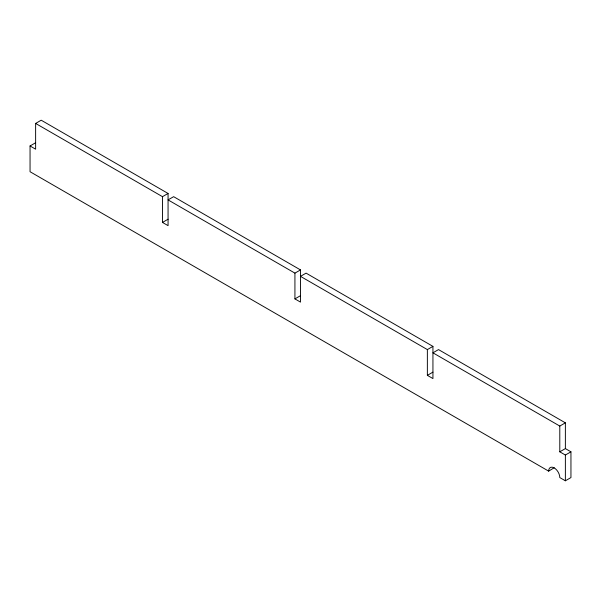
<?xml version="1.0" encoding="UTF-8"?>
<svg xmlns="http://www.w3.org/2000/svg" width="601" height="601" viewBox="0 0 601 601"><rect width="100%" height="100%" fill="white"/><g stroke="black" fill="none" stroke-linecap="round" stroke-linejoin="round"><path stroke-width="0.9" d="M35.624 123.43L41.206 120.208L168.062 193.454L168.062 225.645L162.488 222.43L162.488 196.67L35.624 123.43L35.624 149.183L30.05 145.968L30.05 171.721L548.668 471.139L554.227 467.721M30.05 145.968L35.624 142.745M162.488 196.67L168.062 193.454M162.488 222.43L168.062 219.207M294.926 273.132L300.5 269.917L300.5 302.108L294.926 298.892L294.926 273.132L168.062 199.893L173.636 196.67L300.5 269.917M294.926 298.892L300.5 295.669M427.364 349.594L432.938 346.379L432.938 378.57L427.364 375.355L427.364 349.594L300.5 276.355L306.074 273.132L432.938 346.379M427.364 375.355L432.938 372.132M559.794 426.056L565.376 422.841L565.376 448.594L559.794 451.817L559.794 426.056L432.938 352.817L438.512 349.594L565.376 422.841M559.794 451.817L565.376 455.032L570.95 451.817L570.95 477.57L565.376 480.792L559.779 477.562L559.651 476.007A7.888 4.553 60 0 0 553.656 467.623A7.888 4.553 60 0 0 548.645 470.936L548.668 471.139M565.376 448.594L570.95 451.817M565.376 455.032L565.376 480.792"/></g></svg>
